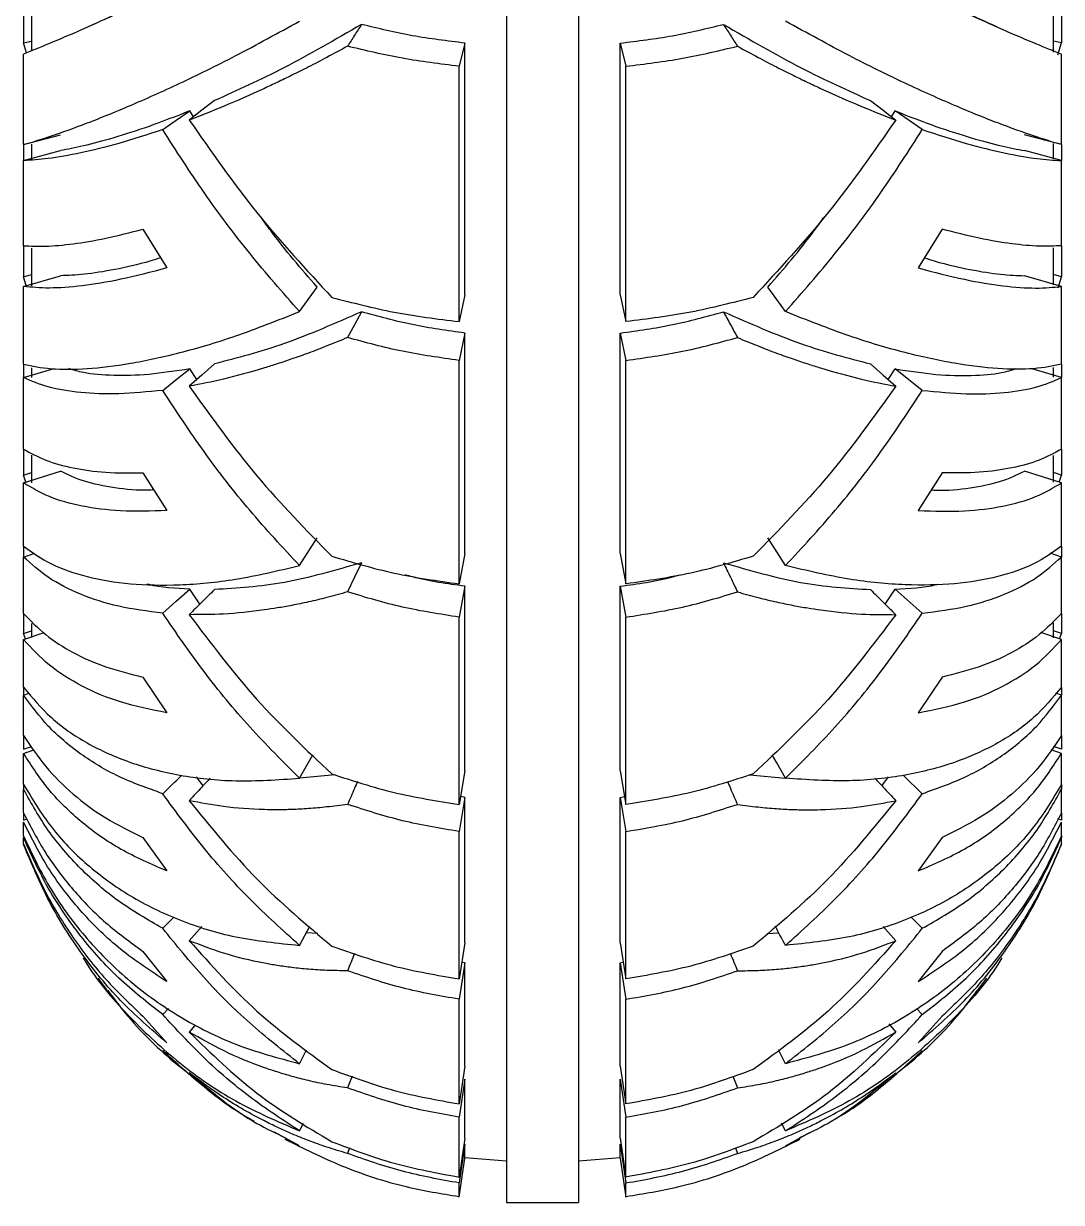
# Model space of a CAD drawing. Header units: millimetres. Extents: x 0 to 597, y 0 to 420.
# Drawn here: x 212.94 to 217.38, y 239.92 to 244.97 of the extents above; entities that cross this region are included whole.
import ezdxf

# ---------------------------------------------------------------- set-up
doc = ezdxf.new("R2010")
doc.units = ezdxf.units.MM

msp = doc.modelspace()

# ---------------------------------------------------------------- linework, layer by layer
at = {"color": 7, "linetype": 'Continuous', "lineweight": 25}
for p, q in [((215.003, 263.5879), (215.003, 239.9212)), ((215.312, 263.5879), (215.312, 239.9212)), ((212.9353, 245.0393), (212.9353, 244.8854)), ((212.9691, 245.0421), (212.9691, 244.8497)), ((217.3459, 244.8455), (217.3459, 245.046)), ((217.3797, 245.0393), (217.3797, 244.8854)), ((212.9353, 244.8854), (212.9691, 244.8939)), ((212.9478, 244.8433), (212.9353, 244.8854)), ((214.8253, 244.8848), (214.8002, 244.786)), ((214.8253, 243.8067), (214.8253, 244.8848)), ((215.4897, 243.8067), (215.4897, 244.8848)), ((215.4897, 244.8848), (215.5148, 244.786)), ((217.3797, 244.8854), (217.3459, 244.8939)), ((217.3646, 244.8348), (217.3797, 244.8854)), ((212.9353, 244.4502), (212.9353, 244.8382)), ((217.3797, 244.4502), (217.3797, 244.8382)), ((214.8002, 243.6924), (214.8002, 244.786)), ((215.5148, 243.6924), (215.5148, 244.786)), ((213.6629, 244.5695), (213.6472, 244.5944)), ((216.6521, 244.5695), (216.6678, 244.5944)), ((216.784, 244.5146), (216.6678, 244.5944)), ((212.9353, 244.4502), (213.0937, 244.4927)), ((217.3797, 244.4502), (217.2213, 244.4927)), ((212.9353, 244.4502), (212.9353, 244.382)), ((212.9691, 244.4518), (212.9691, 244.3856)), ((217.3287, 244.4656), (217.3055, 244.4733)), ((217.3459, 244.3901), (217.3459, 244.4551)), ((217.3797, 244.4502), (217.3797, 244.382)), ((212.9353, 244.382), (213.0937, 244.4249)), ((217.3797, 244.382), (217.2213, 244.4249)), ((212.9353, 244.0175), (212.9353, 244.382)), ((217.3797, 244.0175), (217.3797, 244.382)), ((213.4466, 244.0879), (213.549, 243.9224)), ((216.8684, 244.0879), (216.766, 243.9224)), ((212.9353, 244.0151), (212.9353, 243.8839)), ((212.9691, 244.0074), (212.9691, 243.8457)), ((217.3459, 243.85), (217.3459, 244.008)), ((217.3797, 244.0175), (217.3797, 243.8839)), ((212.9353, 243.8839), (212.9691, 243.8936)), ((212.9353, 243.8431), (213.0937, 243.8891)), ((217.3797, 243.8431), (217.2213, 243.8891)), ((217.3797, 243.8839), (217.3459, 243.8936)), ((212.9466, 243.8464), (212.9353, 243.8839)), ((212.9353, 243.5104), (212.9353, 243.8431)), ((214.117, 243.7353), (214.1921, 243.8403)), ((217.3655, 243.8368), (217.3797, 243.8839)), ((217.3797, 243.5104), (217.3797, 243.8431)), ((214.8253, 243.8067), (214.8002, 243.6924)), ((215.4897, 243.8067), (215.5148, 243.6924)), ((214.8253, 243.6432), (214.8002, 243.5266)), ((214.8253, 242.6998), (214.8253, 243.6432)), ((215.4897, 242.6998), (215.4897, 243.6432)), ((215.4897, 243.6432), (215.5148, 243.5266)), ((212.9353, 243.5104), (212.9353, 243.4525)), ((212.9353, 243.4525), (213.0568, 243.4895)), ((212.9691, 243.4949), (212.9691, 243.4527)), ((213.677, 243.4442), (213.6472, 243.49)), ((214.8002, 242.5695), (214.8002, 243.5266)), ((215.5148, 242.5695), (215.5148, 243.5266)), ((216.6379, 243.4442), (216.6678, 243.49)), ((216.784, 243.398), (216.6678, 243.49)), ((217.3797, 243.4525), (217.2582, 243.4895)), ((217.3459, 243.4544), (217.3459, 243.4954)), ((217.3797, 243.5104), (217.3797, 243.4525)), ((212.9353, 243.1463), (212.9353, 243.4525)), ((217.3797, 243.1463), (217.3797, 243.4525)), ((212.9353, 243.1463), (212.9353, 243.0356)), ((217.3797, 243.1463), (217.3797, 243.0356)), ((212.9691, 243.1212), (212.9691, 243.0024)), ((217.3459, 243.0048), (217.3459, 243.1193)), ((212.9353, 243.0019), (213.0937, 243.0528)), ((212.9353, 243.0356), (212.9691, 243.0464)), ((212.9448, 243.005), (212.9353, 243.0356)), ((213.4466, 243.0445), (213.549, 242.8835)), ((216.8684, 243.0445), (216.766, 242.8835)), ((217.3797, 243.0019), (217.2213, 243.0528)), ((217.3797, 243.0356), (217.3459, 243.0464)), ((217.3702, 243.005), (217.3797, 243.0356)), ((212.9353, 242.731), (212.9353, 243.0019)), ((217.3797, 242.731), (217.3797, 243.0019)), ((212.9353, 242.731), (212.9353, 242.6846)), ((214.117, 242.6476), (214.1921, 242.7668)), ((217.3797, 242.731), (217.3797, 242.6846)), ((212.9353, 242.6846), (212.9833, 242.7006)), ((212.9353, 242.4427), (212.9353, 242.6846)), ((214.8253, 242.6998), (214.8002, 242.5695)), ((215.4897, 242.6998), (215.5148, 242.5695)), ((217.3797, 242.6846), (217.3317, 242.7006)), ((217.3797, 242.4427), (217.3797, 242.6846)), ((213.6906, 242.4833), (213.6472, 242.5466)), ((214.8253, 242.5595), (214.8002, 242.4273)), ((214.8253, 241.769), (214.8253, 242.5595)), ((215.4897, 241.769), (215.4897, 242.5595)), ((215.4897, 242.5595), (215.5148, 242.4273)), ((216.6243, 242.4833), (216.6678, 242.5466)), ((216.784, 242.444), (216.6678, 242.5466)), ((212.9353, 242.4427), (212.9353, 242.357)), ((214.8002, 241.6254), (214.8002, 242.4273)), ((215.5148, 241.6254), (215.5148, 242.4273)), ((217.3797, 242.4427), (217.3797, 242.357)), ((212.9691, 242.3998), (212.9691, 242.3401)), ((217.3459, 242.338), (217.3459, 242.4027)), ((212.9353, 242.357), (212.9691, 242.3686)), ((212.9353, 242.3312), (213.024, 242.3618)), ((212.9429, 242.3338), (212.9353, 242.357)), ((212.9353, 242.1273), (212.9353, 242.3312)), ((217.3797, 242.3312), (217.291, 242.3618)), ((217.3797, 242.357), (217.3459, 242.3686)), ((217.3721, 242.3338), (217.3797, 242.357)), ((217.3797, 242.1273), (217.3797, 242.3312)), ((213.4466, 242.1707), (213.549, 242.0173)), ((216.8684, 242.1707), (216.766, 242.0173)), ((212.9353, 242.1243), (212.9353, 242.0932)), ((217.3797, 242.1243), (217.3797, 242.0932)), ((212.9353, 242.0932), (212.9589, 242.1016)), ((212.9353, 241.9203), (212.9353, 242.0932)), ((217.3797, 242.0932), (217.3561, 242.1016)), ((217.3797, 241.9203), (217.3797, 242.0932)), ((217.3797, 241.9203), (217.3797, 241.8613)), ((212.9353, 241.9172), (212.9353, 241.8613)), ((212.9353, 241.8613), (212.9689, 241.8735)), ((217.3797, 241.8613), (217.3461, 241.8735)), ((212.9353, 241.8438), (212.9788, 241.8596)), ((212.9353, 241.711), (212.9353, 241.8438)), ((214.117, 241.7372), (214.1742, 241.837)), ((217.3797, 241.8438), (217.3362, 241.8596)), ((217.3797, 241.711), (217.3797, 241.8438)), ((214.8253, 241.769), (214.8002, 241.6254)), ((215.4897, 241.769), (215.5148, 241.6254)), ((213.7042, 241.7054), (213.6758, 241.7437)), ((214.2691, 241.752), (214.1173, 241.7377)), ((216.0459, 241.752), (216.1977, 241.7377)), ((216.6108, 241.7054), (216.6392, 241.7437)), ((216.784, 241.6713), (216.7017, 241.75)), ((212.9353, 241.711), (212.9353, 241.6899)), ((212.9353, 241.5893), (212.9353, 241.6899)), ((217.3797, 241.711), (217.3797, 241.6899)), ((217.3797, 241.5893), (217.3797, 241.6899)), ((214.8253, 241.6548), (214.8002, 241.5095)), ((214.8253, 241.6548), (214.806, 241.6585)), ((214.8253, 241.0327), (214.8253, 241.6548)), ((215.4897, 241.6548), (215.509, 241.6585)), ((215.4897, 241.0327), (215.4897, 241.6548)), ((215.4897, 241.6548), (215.5148, 241.5095)), ((212.9353, 241.5893), (212.9353, 241.5582)), ((217.3797, 241.5893), (217.3797, 241.5582)), ((212.9353, 241.5582), (212.9506, 241.5639)), ((212.9353, 241.4902), (212.9353, 241.5493)), ((217.3797, 241.5582), (217.3644, 241.5639)), ((217.3797, 241.4902), (217.3797, 241.5493)), ((212.9353, 241.4902), (212.9353, 241.4824)), ((212.9353, 241.4562), (212.9353, 241.4824)), ((213.4466, 241.4834), (213.549, 241.3405)), ((214.8002, 240.8785), (214.8002, 241.5095)), ((215.5148, 240.8785), (215.5148, 241.5095)), ((216.8684, 241.4834), (216.766, 241.3405)), ((217.3797, 241.4902), (217.3797, 241.4824)), ((217.3797, 241.4562), (217.3797, 241.4824)), ((213.531, 241.0948), (213.5788, 241.1432)), ((216.784, 241.0948), (216.7361, 241.1432)), ((213.698, 241.1025), (213.6447, 241.0417)), ((214.117, 241.0217), (214.1608, 241.1036)), ((214.1954, 241.0727), (214.146, 241.076)), ((216.1196, 241.0727), (216.169, 241.076)), ((216.617, 241.1025), (216.6702, 241.0417)), ((214.8253, 241.0327), (214.8002, 240.8785)), ((215.4897, 241.0327), (215.5148, 240.8785)), ((213.4466, 240.996), (213.549, 240.8665)), ((216.8684, 240.996), (216.766, 240.8665)), ((214.8253, 240.9466), (214.8002, 240.7912)), ((214.8253, 240.9466), (214.8117, 240.9494)), ((214.8253, 240.505), (214.8253, 240.9466)), ((215.4897, 240.9466), (215.5033, 240.9494)), ((215.4897, 240.505), (215.4897, 240.9466)), ((215.4897, 240.9466), (215.5148, 240.7912)), ((213.2953, 240.8287), (213.2554, 240.8819)), ((217.0197, 240.8287), (217.0596, 240.8819)), ((214.8002, 240.3432), (214.8002, 240.7912)), ((215.5148, 240.3432), (215.5148, 240.7912)), ((213.4466, 240.718), (213.549, 240.6044)), ((213.531, 240.7258), (213.5558, 240.7517)), ((216.784, 240.7258), (216.7592, 240.7517)), ((216.8684, 240.718), (216.766, 240.6044)), ((213.6671, 240.677), (213.6447, 240.6506)), ((216.6406, 240.6857), (216.6702, 240.6506)), ((214.117, 240.5152), (214.1474, 240.5747)), ((216.198, 240.5152), (216.1676, 240.5747)), ((214.8253, 240.505), (214.8002, 240.3432)), ((215.4897, 240.505), (215.5148, 240.3432)), ((214.342, 240.4613), (214.3225, 240.4116)), ((215.973, 240.4613), (215.9925, 240.4116)), ((214.8253, 240.4489), (214.8002, 240.2863)), ((214.8253, 240.1963), (214.8253, 240.4489)), ((215.4897, 240.1963), (215.4897, 240.4489)), ((215.4897, 240.4489), (215.5148, 240.2863)), ((214.117, 240.2274), (214.1335, 240.2605)), ((214.8002, 240.03), (214.8002, 240.2863)), ((215.5148, 240.03), (215.5148, 240.2863)), ((216.198, 240.2274), (216.1815, 240.2605)), ((214.117, 240.1639), (214.0097, 240.2216)), ((216.198, 240.1639), (216.3053, 240.2216)), ((214.3317, 240.155), (214.3225, 240.1309)), ((214.8253, 240.1963), (214.8002, 240.03)), ((214.8253, 240.1711), (214.8002, 240.0045)), ((214.8253, 240.1106), (214.8253, 240.1711)), ((215.4897, 240.1963), (215.5148, 240.03)), ((215.4897, 240.1106), (215.4897, 240.1711)), ((215.4897, 240.1711), (215.5148, 240.0045)), ((215.9833, 240.155), (215.9925, 240.1309)), ((214.8002, 239.9431), (214.8253, 240.1106)), ((214.8249, 240.1132), (215.0035, 240.0996)), ((215.3115, 240.0996), (215.4901, 240.1132)), ((215.4897, 240.1106), (215.5148, 239.9431)), ((214.8002, 239.9431), (214.8002, 240.0045)), ((215.5148, 239.9431), (215.5148, 240.0045)), ((215.003, 239.9212), (215.312, 239.9212))]:
    msp.add_line(p, q, dxfattribs=at)
at = {"color": 7, "linetype": 'Continuous', "lineweight": 25, "flags": 128}
for points in [[(213.531, 244.5146), (213.5891, 244.5545), (213.6472, 244.5944)], [(213.753, 244.6387), (213.6989, 244.5971), (213.6447, 244.5556)], [(216.562, 244.6387), (216.6161, 244.5971), (216.6702, 244.5556)], [(216.198, 243.7353), (216.1604, 243.7878), (216.1229, 243.8403)], [(214.3828, 243.7344), (214.3526, 243.6793), (214.3225, 243.6243)], [(213.531, 243.398), (213.5891, 243.444), (213.6472, 243.49)], [(213.753, 243.5117), (213.6989, 243.4636), (213.6447, 243.4155)], [(216.562, 243.5117), (216.6161, 243.4636), (216.6702, 243.4155)], [(216.198, 242.6476), (216.1604, 242.7072), (216.1229, 242.7668)], [(214.3828, 242.66), (214.3526, 242.5976), (214.3225, 242.5352)], [(213.531, 242.444), (213.5891, 242.4953), (213.6472, 242.5466)], [(216.198, 241.7372), (216.1604, 241.8028), (216.1408, 241.837)]]:
    msp.add_lwpolyline(points, dxfattribs=at)
at = {"color": 7, "linetype": 'Continuous', "lineweight": 25}
for points, knots in [([(213.549, 245.1138), (213.4811, 245.0805), (213.348, 245.0154), (213.1816, 244.9405), (213.0397, 244.8799), (212.9701, 244.8521), (212.9353, 244.8382)], [0, 0, 0, 0, 0.255319, 0.500301, 0.750158, 1, 1, 1, 1]), ([(213.5021, 245.0977), (213.4519, 245.0711), (213.3456, 245.0151), (213.2585, 244.9756), (213.2126, 244.9548)], [0, 0, 0, 0, 0.473324, 1, 1, 1, 1]), ([(216.766, 245.1138), (216.8339, 245.0805), (216.967, 245.0154), (217.1334, 244.9405), (217.2753, 244.8799), (217.3449, 244.8521), (217.3797, 244.8382)], [0, 0, 0, 0, 0.255319, 0.500301, 0.750158, 1, 1, 1, 1]), ([(217.1024, 244.9548), (217.0565, 244.9756), (216.9694, 245.0151), (216.8631, 245.0711), (216.8129, 245.0977)], [0, 0, 0, 0, 0.526676, 1, 1, 1, 1]), ([(212.9353, 244.4502), (212.9726, 244.4613), (213.0474, 244.4836), (213.203, 244.5398), (213.3871, 244.6141), (213.6011, 244.71), (213.8424, 244.8276), (214.0245, 244.9281), (214.117, 244.9791)], [0, 0, 0, 0, 0.166042, 0.333056, 0.499184, 0.663302, 0.828992, 1, 1, 1, 1]), ([(214.3828, 244.9648), (214.2701, 244.8999), (214.0447, 244.77), (213.8502, 244.6824), (213.753, 244.6387)], [0, 0, 0, 0, 0.499983, 1, 1, 1, 1]), ([(214.3828, 244.9648), (214.3727, 244.9493), (214.3526, 244.9182), (214.3325, 244.8871), (214.3225, 244.8716)], [0, 0, 0, 0, 0.500034, 1, 1, 1, 1]), ([(214.8253, 244.8848), (214.7499, 244.8941), (214.5993, 244.9125), (214.4549, 244.9474), (214.3828, 244.9648)], [0, 0, 0, 0, 0.499993, 1, 1, 1, 1]), ([(215.4897, 244.8848), (215.565, 244.8941), (215.7157, 244.9125), (215.8601, 244.9474), (215.9322, 244.9648)], [0, 0, 0, 0, 0.499993, 1, 1, 1, 1]), ([(215.9322, 244.9648), (216.0449, 244.8999), (216.2703, 244.77), (216.4648, 244.6824), (216.562, 244.6387)], [0, 0, 0, 0, 0.499983, 1, 1, 1, 1]), ([(215.9322, 244.9648), (215.9423, 244.9493), (215.9624, 244.9182), (215.9825, 244.8871), (215.9925, 244.8716)], [0, 0, 0, 0, 0.5, 1, 1, 1, 1]), ([(217.3797, 244.4502), (217.3424, 244.4613), (217.2676, 244.4836), (217.1119, 244.5398), (216.9279, 244.6141), (216.7139, 244.71), (216.4726, 244.8276), (216.2905, 244.9281), (216.198, 244.9791)], [0, 0, 0, 0, 0.166042, 0.333056, 0.499184, 0.663302, 0.828992, 1, 1, 1, 1]), ([(214.3225, 244.8716), (214.2931, 244.8555), (214.2367, 244.8247), (214.1575, 244.7837), (214.0866, 244.7481), (214.0238, 244.7177), (213.9245, 244.6711), (213.7957, 244.6142), (213.6931, 244.5744), (213.6447, 244.5556)], [0, 0, 0, 0, 0.120107, 0.230136, 0.330174, 0.420248, 0.500401, 0.764729, 1, 1, 1, 1]), ([(214.8002, 244.786), (214.7188, 244.7959), (214.5561, 244.8157), (214.4003, 244.853), (214.3225, 244.8716)], [0, 0, 0, 0, 0.500389, 1, 1, 1, 1]), ([(215.5148, 244.786), (215.5962, 244.7959), (215.7589, 244.8157), (215.9147, 244.853), (215.9925, 244.8716)], [0, 0, 0, 0, 0.500358, 1, 1, 1, 1]), ([(215.9925, 244.8716), (216.0219, 244.8555), (216.0783, 244.8247), (216.1575, 244.7837), (216.2284, 244.7481), (216.2912, 244.7177), (216.3905, 244.6711), (216.5193, 244.6142), (216.6219, 244.5744), (216.6702, 244.5556)], [0, 0, 0, 0, 0.120107, 0.230136, 0.330175, 0.420249, 0.500401, 0.76472, 1, 1, 1, 1]), ([(213.6472, 244.5944), (213.5873, 244.5712), (213.4679, 244.5249), (213.3166, 244.4769), (213.1877, 244.4424), (213.1246, 244.4306), (213.0937, 244.4249)], [0, 0, 0, 0, 0.2504514, 0.4999997, 0.755254, 1, 1, 1, 1]), ([(216.6678, 244.5944), (216.7276, 244.5712), (216.8471, 244.5249), (216.9984, 244.4769), (217.1273, 244.4424), (217.1904, 244.4306), (217.2213, 244.4249)], [0, 0, 0, 0, 0.250452, 0.5, 0.755251, 1, 1, 1, 1]), ([(213.6447, 244.5556), (213.7388, 244.4206), (213.9272, 244.1504), (214.1461, 243.9144), (214.2557, 243.7963)], [0, 0, 0, 0, 0.499567, 1, 1, 1, 1]), ([(216.6702, 244.5556), (216.5762, 244.4206), (216.3878, 244.1504), (216.1689, 243.9144), (216.0593, 243.7963)], [0, 0, 0, 0, 0.499567, 1, 1, 1, 1]), ([(213.531, 244.5146), (213.4667, 244.4937), (213.3384, 244.4519), (213.1757, 244.4124), (213.0369, 244.3877), (212.9687, 244.3839), (212.9353, 244.382)], [0, 0, 0, 0, 0.250638, 0.500171, 0.755311, 1, 1, 1, 1]), ([(214.117, 243.7353), (214.045, 243.8174), (213.9023, 243.98), (213.706, 244.2412), (213.589, 244.424), (213.531, 244.5146)], [0, 0, 0, 0, 0.339375, 0.672321, 1, 1, 1, 1]), ([(216.198, 243.7353), (216.27, 243.8174), (216.4127, 243.98), (216.609, 244.2412), (216.726, 244.424), (216.784, 244.5146)], [0, 0, 0, 0, 0.339375, 0.672321, 1, 1, 1, 1]), ([(216.784, 244.5146), (216.8483, 244.4937), (216.9766, 244.4519), (217.1393, 244.4124), (217.2781, 244.3877), (217.3463, 244.3839), (217.3797, 244.382)], [0, 0, 0, 0, 0.250638, 0.500171, 0.755311, 1, 1, 1, 1]), ([(214.1921, 243.8403), (214.1242, 243.9188), (214.0414, 244.0146), (213.9666, 244.1195), (213.9531, 244.1384)], [0, 0, 0, 0, 0.819432, 1, 1, 1, 1]), ([(216.1229, 243.8403), (216.1908, 243.9188), (216.2736, 244.0146), (216.3484, 244.1195), (216.3619, 244.1384)], [0, 0, 0, 0, 0.819432, 1, 1, 1, 1]), ([(212.9353, 244.0175), (212.9654, 244.016), (213.0255, 244.0129), (213.1452, 244.0239), (213.2831, 244.0466), (213.3921, 244.0741), (213.4466, 244.0879)], [0, 0, 0, 0, 0.249918, 0.499816, 0.749988, 1, 1, 1, 1]), ([(217.3797, 244.0175), (217.3496, 244.016), (217.2895, 244.0129), (217.1698, 244.0239), (217.0319, 244.0466), (216.9229, 244.0741), (216.8684, 244.0879)], [0, 0, 0, 0, 0.249918, 0.499821, 0.749987, 1, 1, 1, 1]), ([(213.5223, 243.9655), (213.5079, 243.961), (213.4339, 243.9377), (213.3231, 243.9139), (213.19, 243.8916), (213.1258, 243.8899), (213.0937, 243.8891)], [0, 0, 0, 0, 0.073358, 0.378056, 0.689029, 1, 1, 1, 1]), ([(216.7927, 243.9655), (216.8071, 243.961), (216.8811, 243.9377), (216.9919, 243.9139), (217.125, 243.8916), (217.1892, 243.8899), (217.2213, 243.8891)], [0, 0, 0, 0, 0.073358, 0.378056, 0.689029, 1, 1, 1, 1]), ([(213.549, 243.9224), (213.4811, 243.9046), (213.348, 243.8697), (213.1816, 243.8434), (213.0397, 243.8327), (212.9701, 243.8396), (212.9353, 243.8431)], [0, 0, 0, 0, 0.255319, 0.5003, 0.750158, 1, 1, 1, 1]), ([(216.766, 243.9224), (216.8339, 243.9046), (216.967, 243.8697), (217.1334, 243.8434), (217.2753, 243.8327), (217.3449, 243.8396), (217.3797, 243.8431)], [0, 0, 0, 0, 0.255319, 0.5003, 0.750158, 1, 1, 1, 1]), ([(214.2557, 243.7963), (214.3438, 243.7734), (214.5206, 243.7273), (214.7068, 243.7041), (214.8002, 243.6924)], [0, 0, 0, 0, 0.498247, 1, 1, 1, 1]), ([(216.0593, 243.7963), (215.9712, 243.7734), (215.7944, 243.7273), (215.6082, 243.7041), (215.5148, 243.6924)], [0, 0, 0, 0, 0.498247, 1, 1, 1, 1]), ([(212.9353, 243.5104), (212.9726, 243.5025), (213.0474, 243.4868), (213.203, 243.4881), (213.3871, 243.5098), (213.6011, 243.556), (213.8424, 243.6264), (214.0245, 243.6986), (214.117, 243.7353)], [0, 0, 0, 0, 0.166041, 0.333057, 0.499183, 0.663303, 0.828993, 1, 1, 1, 1]), ([(217.3797, 243.5104), (217.3424, 243.5025), (217.2676, 243.4868), (217.112, 243.4881), (216.9279, 243.5098), (216.7139, 243.556), (216.4726, 243.6264), (216.2905, 243.6986), (216.198, 243.7353)], [0, 0, 0, 0, 0.166041, 0.333057, 0.499183, 0.663303, 0.828993, 1, 1, 1, 1]), ([(214.3828, 243.7344), (214.2701, 243.6852), (214.0447, 243.5868), (213.8502, 243.5367), (213.753, 243.5117)], [0, 0, 0, 0, 0.499989, 1, 1, 1, 1]), ([(214.8253, 243.6432), (214.7499, 243.6538), (214.5993, 243.6748), (214.4549, 243.7145), (214.3828, 243.7344)], [0, 0, 0, 0, 0.4999914, 1, 1, 1, 1]), ([(215.4897, 243.6432), (215.565, 243.6538), (215.7157, 243.6748), (215.8601, 243.7145), (215.9322, 243.7344)], [0, 0, 0, 0, 0.4999914, 1, 1, 1, 1]), ([(215.9322, 243.7344), (216.0449, 243.6852), (216.2703, 243.5868), (216.4648, 243.5367), (216.562, 243.5117)], [0, 0, 0, 0, 0.499989, 1, 1, 1, 1]), ([(215.9322, 243.7344), (215.9423, 243.716), (215.9624, 243.6793), (215.9825, 243.6426), (215.9925, 243.6243)], [0, 0, 0, 0, 0.499991, 1, 1, 1, 1]), ([(214.3225, 243.6243), (214.2931, 243.612), (214.2367, 243.5885), (214.1575, 243.5583), (214.0866, 243.5329), (214.0238, 243.5119), (213.9245, 243.4807), (213.7957, 243.4452), (213.6931, 243.425), (213.6447, 243.4155)], [0, 0, 0, 0, 0.120103, 0.230135, 0.330172, 0.420243, 0.500399, 0.76473, 1, 1, 1, 1]), ([(214.8002, 243.5266), (214.7188, 243.5379), (214.5561, 243.5604), (214.4003, 243.603), (214.3225, 243.6243)], [0, 0, 0, 0, 0.500389, 1, 1, 1, 1]), ([(215.5148, 243.5266), (215.5962, 243.5379), (215.7589, 243.5604), (215.9147, 243.603), (215.9925, 243.6243)], [0, 0, 0, 0, 0.500358, 1, 1, 1, 1]), ([(215.9925, 243.6243), (216.0219, 243.612), (216.0783, 243.5885), (216.1575, 243.5583), (216.2284, 243.5329), (216.2912, 243.5119), (216.3905, 243.4807), (216.5193, 243.4452), (216.6219, 243.425), (216.6702, 243.4155)], [0, 0, 0, 0, 0.120103, 0.230135, 0.330172, 0.420243, 0.500399, 0.764721, 1, 1, 1, 1]), ([(213.6472, 243.49), (213.5873, 243.4809), (213.4678, 243.4626), (213.3169, 243.4598), (213.2017, 243.469), (213.1491, 243.4851), (213.1291, 243.4913)], [0, 0, 0, 0, 0.274711, 0.548431, 0.828409, 1, 1, 1, 1]), ([(216.6678, 243.49), (216.7277, 243.4809), (216.8472, 243.4626), (216.9981, 243.4598), (217.1133, 243.469), (217.1659, 243.4851), (217.1859, 243.4913)], [0, 0, 0, 0, 0.274711, 0.548432, 0.828405, 1, 1, 1, 1]), ([(213.531, 243.398), (213.4667, 243.3917), (213.3384, 243.379), (213.1757, 243.3861), (213.0369, 243.4091), (212.9687, 243.4382), (212.9353, 243.4525)], [0, 0, 0, 0, 0.250639, 0.50017, 0.755312, 1, 1, 1, 1]), ([(216.784, 243.398), (216.8483, 243.3917), (216.9766, 243.379), (217.1393, 243.3861), (217.2781, 243.4091), (217.3463, 243.4382), (217.3797, 243.4525)], [0, 0, 0, 0, 0.250639, 0.50017, 0.755312, 1, 1, 1, 1]), ([(214.117, 242.6476), (214.045, 242.7255), (213.9023, 242.8796), (213.7061, 243.1313), (213.589, 243.3096), (213.531, 243.398)], [0, 0, 0, 0, 0.339377, 0.672335, 1, 1, 1, 1]), ([(213.6447, 243.4155), (213.7388, 243.2844), (213.9272, 243.022), (214.1461, 242.7994), (214.2557, 242.6879)], [0, 0, 0, 0, 0.499566, 1, 1, 1, 1]), ([(216.6702, 243.4155), (216.5762, 243.2844), (216.3878, 243.022), (216.1689, 242.7994), (216.0593, 242.6879)], [0, 0, 0, 0, 0.499566, 1, 1, 1, 1]), ([(216.198, 242.6476), (216.27, 242.7255), (216.4127, 242.8796), (216.6089, 243.1313), (216.726, 243.3096), (216.784, 243.398)], [0, 0, 0, 0, 0.339377, 0.672335, 1, 1, 1, 1]), ([(212.9353, 243.1463), (212.9654, 243.1298), (213.0255, 243.0968), (213.1452, 243.0641), (213.2831, 243.044), (213.3921, 243.0444), (213.4466, 243.0445)], [0, 0, 0, 0, 0.249917, 0.499816, 0.749987, 1, 1, 1, 1]), ([(217.3797, 243.1463), (217.3496, 243.1298), (217.2895, 243.0968), (217.1698, 243.0641), (217.0319, 243.044), (216.9229, 243.0444), (216.8684, 243.0445)], [0, 0, 0, 0, 0.249917, 0.499821, 0.749987, 1, 1, 1, 1]), ([(213.4928, 242.9719), (213.4884, 242.9717), (213.4248, 242.9677), (213.3235, 242.9796), (213.1899, 243.0051), (213.1258, 243.0369), (213.0937, 243.0528)], [0, 0, 0, 0, 0.023696, 0.344722, 0.67236, 1, 1, 1, 1]), ([(216.8222, 242.9719), (216.8266, 242.9717), (216.8901, 242.9677), (216.9915, 242.9796), (217.1251, 243.0051), (217.1892, 243.0369), (217.2213, 243.0528)], [0, 0, 0, 0, 0.023696, 0.344722, 0.67236, 1, 1, 1, 1]), ([(213.549, 242.8835), (213.4811, 242.8815), (213.348, 242.8775), (213.1816, 242.9002), (213.0397, 242.9396), (212.9701, 242.9812), (212.9353, 243.0019)], [0, 0, 0, 0, 0.25532, 0.500299, 0.750158, 1, 1, 1, 1]), ([(216.766, 242.8835), (216.8339, 242.8815), (216.967, 242.8775), (217.1334, 242.9002), (217.2753, 242.9396), (217.3449, 242.9812), (217.3797, 243.0019)], [0, 0, 0, 0, 0.25532, 0.500299, 0.750158, 1, 1, 1, 1]), ([(212.9353, 242.731), (212.9726, 242.7044), (213.0474, 242.6509), (213.203, 242.5973), (213.3871, 242.5659), (213.6011, 242.5616), (213.8424, 242.5835), (214.0245, 242.626), (214.117, 242.6476)], [0, 0, 0, 0, 0.166043, 0.333058, 0.499184, 0.663302, 0.828993, 1, 1, 1, 1]), ([(217.3797, 242.731), (217.3424, 242.7044), (217.2676, 242.6509), (217.1119, 242.5973), (216.9279, 242.5659), (216.7139, 242.5616), (216.4726, 242.5835), (216.2905, 242.626), (216.198, 242.6476)], [0, 0, 0, 0, 0.166043, 0.333058, 0.499184, 0.663302, 0.828993, 1, 1, 1, 1]), ([(213.531, 242.444), (213.4667, 242.4524), (213.3384, 242.469), (213.1757, 242.5227), (213.0369, 242.5929), (212.9687, 242.6545), (212.9353, 242.6846)], [0, 0, 0, 0, 0.250637, 0.500169, 0.75531, 1, 1, 1, 1]), ([(214.2557, 242.6879), (214.3438, 242.6618), (214.5206, 242.6092), (214.7068, 242.5828), (214.8002, 242.5695)], [0, 0, 0, 0, 0.498245, 1, 1, 1, 1]), ([(216.0593, 242.6879), (215.9712, 242.6618), (215.7944, 242.6092), (215.6082, 242.5828), (215.5148, 242.5695)], [0, 0, 0, 0, 0.498245, 1, 1, 1, 1]), ([(216.784, 242.444), (216.8483, 242.4524), (216.9766, 242.469), (217.1393, 242.5227), (217.2781, 242.5929), (217.3463, 242.6545), (217.3797, 242.6846)], [0, 0, 0, 0, 0.250637, 0.500169, 0.75531, 1, 1, 1, 1]), ([(214.3828, 242.66), (214.2701, 242.6275), (214.0447, 242.5626), (213.8502, 242.551), (213.753, 242.5452)], [0, 0, 0, 0, 0.499986, 1, 1, 1, 1]), ([(215.9322, 242.66), (216.0449, 242.6275), (216.2703, 242.5626), (216.4648, 242.551), (216.562, 242.5452)], [0, 0, 0, 0, 0.499986, 1, 1, 1, 1]), ([(215.9322, 242.66), (215.9423, 242.6392), (215.9624, 242.5976), (215.9825, 242.556), (215.9925, 242.5352)], [0, 0, 0, 0, 0.49999, 1, 1, 1, 1]), ([(214.8253, 242.5595), (214.7495, 242.5698), (214.6634, 242.5815), (214.581, 242.6049), (214.571, 242.6078)], [0, 0, 0, 0, 0.879705, 1, 1, 1, 1]), ([(215.4897, 242.5595), (215.5655, 242.5698), (215.6516, 242.5815), (215.734, 242.6049), (215.744, 242.6078)], [0, 0, 0, 0, 0.879705, 1, 1, 1, 1]), ([(213.6472, 242.5466), (213.5854, 242.55), (213.5196, 242.5536), (213.4658, 242.568), (213.4625, 242.5689)], [0, 0, 0, 0, 0.937897, 1, 1, 1, 1]), ([(213.753, 242.5452), (213.735, 242.5273), (213.6989, 242.4915), (213.6628, 242.4557), (213.6447, 242.4377)], [0, 0, 0, 0, 0.5000002, 1, 1, 1, 1]), ([(214.3225, 242.5352), (214.2931, 242.527), (214.2367, 242.5112), (214.1575, 242.4924), (214.0866, 242.4777), (214.0238, 242.4665), (213.9245, 242.4514), (213.7957, 242.438), (213.6931, 242.4378), (213.6447, 242.4377)], [0, 0, 0, 0, 0.1201, 0.230137, 0.330169, 0.420242, 0.500399, 0.764729, 1, 1, 1, 1]), ([(214.8002, 242.4273), (214.7188, 242.4398), (214.5561, 242.4647), (214.4003, 242.5117), (214.3225, 242.5352)], [0, 0, 0, 0, 0.500388, 1, 1, 1, 1]), ([(215.5148, 242.4273), (215.5962, 242.4398), (215.7589, 242.4647), (215.9147, 242.5117), (215.9925, 242.5352)], [0, 0, 0, 0, 0.5003568, 1, 1, 1, 1]), ([(215.9925, 242.5352), (216.0219, 242.527), (216.0783, 242.5112), (216.1575, 242.4924), (216.2284, 242.4777), (216.2912, 242.4665), (216.3905, 242.4514), (216.5193, 242.438), (216.6219, 242.4378), (216.6702, 242.4377)], [0, 0, 0, 0, 0.1201, 0.230137, 0.330169, 0.420243, 0.500399, 0.76472, 1, 1, 1, 1]), ([(216.562, 242.5452), (216.58, 242.5273), (216.6161, 242.4915), (216.6522, 242.4557), (216.6702, 242.4377)], [0, 0, 0, 0, 0.5000002, 1, 1, 1, 1]), ([(216.6678, 242.5466), (216.7296, 242.55), (216.7954, 242.5536), (216.8492, 242.568), (216.8525, 242.5689)], [0, 0, 0, 0, 0.937897, 1, 1, 1, 1]), ([(212.9353, 242.4427), (212.9654, 242.4115), (213.0255, 242.3492), (213.1452, 242.2734), (213.2831, 242.211), (213.3921, 242.1841), (213.4466, 242.1707)], [0, 0, 0, 0, 0.24992, 0.499816, 0.749987, 1, 1, 1, 1]), ([(214.117, 241.7372), (214.045, 241.8093), (213.9023, 241.9521), (213.706, 242.1893), (213.589, 242.3596), (213.531, 242.444)], [0, 0, 0, 0, 0.339386, 0.672333, 1, 1, 1, 1]), ([(213.6447, 242.4377), (213.7388, 242.3131), (213.9272, 242.0636), (214.1461, 241.8586), (214.2557, 241.756)], [0, 0, 0, 0, 0.4995665, 1, 1, 1, 1]), ([(216.6702, 242.4377), (216.5762, 242.3131), (216.3878, 242.0636), (216.1689, 241.8586), (216.0593, 241.756)], [0, 0, 0, 0, 0.4995665, 1, 1, 1, 1]), ([(216.198, 241.7372), (216.27, 241.8093), (216.4127, 241.9521), (216.6089, 242.1893), (216.726, 242.3596), (216.784, 242.444)], [0, 0, 0, 0, 0.339386, 0.672333, 1, 1, 1, 1]), ([(217.3797, 242.4427), (217.3496, 242.4115), (217.2895, 242.3492), (217.1698, 242.2734), (217.0319, 242.211), (216.9229, 242.1841), (216.8684, 242.1707)], [0, 0, 0, 0, 0.24992, 0.499821, 0.749987, 1, 1, 1, 1]), ([(213.549, 242.0173), (213.4811, 242.031), (213.348, 242.058), (213.1816, 242.1294), (213.0397, 242.2181), (212.9701, 242.2935), (212.9353, 242.3312)], [0, 0, 0, 0, 0.255319, 0.500299, 0.750158, 1, 1, 1, 1]), ([(216.766, 242.0173), (216.8339, 242.031), (216.967, 242.058), (217.1334, 242.1294), (217.2753, 242.2181), (217.3449, 242.2935), (217.3797, 242.3312)], [0, 0, 0, 0, 0.255319, 0.500299, 0.750158, 1, 1, 1, 1]), ([(212.9353, 242.1273), (212.9726, 242.0824), (213.0474, 241.9922), (213.203, 241.8847), (213.3871, 241.8009), (213.6011, 241.7461), (213.8424, 241.719), (214.0245, 241.7311), (214.117, 241.7372)], [0, 0, 0, 0, 0.166043, 0.333058, 0.499185, 0.663303, 0.828993, 1, 1, 1, 1]), ([(217.3797, 242.1273), (217.3424, 242.0824), (217.2676, 241.9922), (217.1119, 241.8847), (216.9279, 241.8009), (216.7139, 241.7461), (216.4726, 241.719), (216.2905, 241.7311), (216.198, 241.7372)], [0, 0, 0, 0, 0.166043, 0.333058, 0.499185, 0.663303, 0.828993, 1, 1, 1, 1]), ([(213.531, 241.6713), (213.4667, 241.6942), (213.3384, 241.7398), (213.1757, 241.8389), (213.0369, 241.9551), (212.9687, 242.0478), (212.9353, 242.0932)], [0, 0, 0, 0, 0.250638, 0.50017, 0.755312, 1, 1, 1, 1]), ([(216.784, 241.6713), (216.8483, 241.6942), (216.9766, 241.7398), (217.1393, 241.8389), (217.2781, 241.9551), (217.3463, 242.0478), (217.3797, 242.0932)], [0, 0, 0, 0, 0.250638, 0.50017, 0.755312, 1, 1, 1, 1]), ([(212.9353, 241.9203), (212.9654, 241.8751), (213.0255, 241.7847), (213.1452, 241.6672), (213.2831, 241.5637), (213.3921, 241.5102), (213.4466, 241.4834)], [0, 0, 0, 0, 0.24992, 0.499814, 0.749987, 1, 1, 1, 1]), ([(217.3797, 241.9203), (217.3496, 241.8751), (217.2895, 241.7847), (217.1698, 241.6672), (217.0319, 241.5637), (216.9229, 241.5102), (216.8684, 241.4834)], [0, 0, 0, 0, 0.24992, 0.499819, 0.749987, 1, 1, 1, 1]), ([(213.549, 241.3405), (213.4811, 241.3699), (213.348, 241.4273), (213.1816, 241.5459), (213.0397, 241.6822), (212.9701, 241.7899), (212.9353, 241.8438)], [0, 0, 0, 0, 0.255317, 0.500298, 0.75016, 1, 1, 1, 1]), ([(216.766, 241.3405), (216.8339, 241.3699), (216.967, 241.4273), (217.1334, 241.5459), (217.2753, 241.6822), (217.3449, 241.7899), (217.3797, 241.8438)], [0, 0, 0, 0, 0.255317, 0.500298, 0.75016, 1, 1, 1, 1]), ([(213.531, 241.6713), (213.5504, 241.6898), (213.5778, 241.716), (213.6052, 241.7423), (213.6133, 241.75)], [0, 0, 0, 0, 0.705483, 1, 1, 1, 1]), ([(213.7343, 241.7378), (213.7225, 241.7251), (213.6926, 241.6929), (213.6628, 241.6607), (213.6447, 241.6413)], [0, 0, 0, 0, 0.395546, 1, 1, 1, 1]), ([(214.2557, 241.756), (214.3438, 241.7271), (214.5206, 241.6692), (214.7068, 241.6401), (214.8002, 241.6254)], [0, 0, 0, 0, 0.498247, 1, 1, 1, 1]), ([(214.3654, 241.7233), (214.3612, 241.7136), (214.3468, 241.681), (214.3325, 241.6484), (214.3225, 241.6256)], [0, 0, 0, 0, 0.298325, 1, 1, 1, 1]), ([(216.0593, 241.756), (215.9712, 241.7271), (215.7944, 241.6692), (215.6082, 241.6401), (215.5148, 241.6254)], [0, 0, 0, 0, 0.498247, 1, 1, 1, 1]), ([(215.9496, 241.7233), (215.9538, 241.7136), (215.9681, 241.681), (215.9825, 241.6484), (215.9925, 241.6256)], [0, 0, 0, 0, 0.298278, 1, 1, 1, 1]), ([(216.5807, 241.7378), (216.5925, 241.7251), (216.6224, 241.6929), (216.6522, 241.6607), (216.6702, 241.6413)], [0, 0, 0, 0, 0.395546, 1, 1, 1, 1]), ([(212.9353, 241.711), (212.9726, 241.6487), (213.0474, 241.5236), (213.203, 241.3642), (213.3871, 241.2296), (213.6011, 241.1254), (213.8424, 241.0499), (214.0245, 241.0312), (214.117, 241.0217)], [0, 0, 0, 0, 0.166042, 0.333059, 0.499184, 0.663303, 0.828994, 1, 1, 1, 1]), ([(213.531, 241.0948), (213.4667, 241.1318), (213.3384, 241.2055), (213.1757, 241.3482), (213.0369, 241.508), (212.9687, 241.6301), (212.9353, 241.6899)], [0, 0, 0, 0, 0.250636, 0.500166, 0.75531, 1, 1, 1, 1]), ([(214.117, 241.0217), (214.045, 241.0866), (213.9023, 241.2153), (213.706, 241.4335), (213.589, 241.5924), (213.531, 241.6713)], [0, 0, 0, 0, 0.339382, 0.672331, 1, 1, 1, 1]), ([(217.3797, 241.711), (217.3424, 241.6487), (217.2676, 241.5236), (217.112, 241.3642), (216.9279, 241.2296), (216.7139, 241.1254), (216.4726, 241.0499), (216.2905, 241.0312), (216.198, 241.0217)], [0, 0, 0, 0, 0.166042, 0.333059, 0.499184, 0.663303, 0.828994, 1, 1, 1, 1]), ([(216.198, 241.0217), (216.27, 241.0866), (216.4127, 241.2153), (216.6089, 241.4335), (216.726, 241.5924), (216.784, 241.6713)], [0, 0, 0, 0, 0.339382, 0.672331, 1, 1, 1, 1]), ([(216.784, 241.0948), (216.8483, 241.1318), (216.9766, 241.2055), (217.1393, 241.3482), (217.2781, 241.508), (217.3463, 241.6301), (217.3797, 241.6899)], [0, 0, 0, 0, 0.250636, 0.500166, 0.75531, 1, 1, 1, 1]), ([(213.6447, 241.6413), (213.7388, 241.5255), (213.9272, 241.2938), (214.1461, 241.1104), (214.2557, 241.0187)], [0, 0, 0, 0, 0.499574, 1, 1, 1, 1]), ([(214.3225, 241.6256), (214.2931, 241.6215), (214.2367, 241.6138), (214.1575, 241.6069), (214.0866, 241.6031), (214.0238, 241.6019), (213.9245, 241.6032), (213.7957, 241.6121), (213.6931, 241.6319), (213.6447, 241.6413)], [0, 0, 0, 0, 0.120105, 0.230139, 0.330171, 0.420246, 0.5004, 0.764728, 1, 1, 1, 1]), ([(214.8002, 241.5095), (214.7188, 241.5229), (214.5561, 241.5497), (214.4003, 241.6003), (214.3225, 241.6256)], [0, 0, 0, 0, 0.500382, 1, 1, 1, 1]), ([(215.5148, 241.5095), (215.5962, 241.5229), (215.7589, 241.5497), (215.9147, 241.6003), (215.9925, 241.6256)], [0, 0, 0, 0, 0.5003507, 1, 1, 1, 1]), ([(215.9925, 241.6256), (216.0219, 241.6215), (216.0783, 241.6138), (216.1575, 241.6069), (216.2284, 241.6031), (216.2912, 241.6019), (216.3905, 241.6032), (216.5193, 241.6121), (216.6219, 241.6319), (216.6702, 241.6413)], [0, 0, 0, 0, 0.120105, 0.230139, 0.330171, 0.420247, 0.5004, 0.764719, 1, 1, 1, 1]), ([(216.6702, 241.6413), (216.5762, 241.5255), (216.3878, 241.2938), (216.1689, 241.1104), (216.0593, 241.0187)], [0, 0, 0, 0, 0.499574, 1, 1, 1, 1]), ([(212.9353, 241.5893), (212.9654, 241.5309), (213.0255, 241.4142), (213.1452, 241.2574), (213.2831, 241.1148), (213.3921, 241.0356), (213.4466, 240.996)], [0, 0, 0, 0, 0.249919, 0.499816, 0.749988, 1, 1, 1, 1]), ([(217.3797, 241.5893), (217.3496, 241.5309), (217.2895, 241.4142), (217.1698, 241.2574), (217.0319, 241.1148), (216.9229, 241.0356), (216.8684, 240.996)], [0, 0, 0, 0, 0.249919, 0.49982, 0.749988, 1, 1, 1, 1]), ([(213.549, 240.8665), (213.4811, 240.9108), (213.348, 240.9976), (213.1816, 241.1612), (213.0397, 241.3424), (212.9701, 241.4803), (212.9353, 241.5493)], [0, 0, 0, 0, 0.255319, 0.500303, 0.750163, 1, 1, 1, 1]), ([(216.766, 240.8665), (216.8339, 240.9108), (216.967, 240.9976), (217.1334, 241.1612), (217.2753, 241.3424), (217.3449, 241.4803), (217.3797, 241.5493)], [0, 0, 0, 0, 0.255319, 0.500303, 0.750163, 1, 1, 1, 1]), ([(212.9353, 241.4902), (212.9726, 241.4116), (213.0474, 241.254), (213.203, 241.0459), (213.3871, 240.8632), (213.6011, 240.7116), (213.8424, 240.5892), (214.0245, 240.5401), (214.117, 240.5152)], [0, 0, 0, 0, 0.166042, 0.333059, 0.499185, 0.663303, 0.828993, 1, 1, 1, 1]), ([(213.531, 240.7258), (213.4667, 240.7761), (213.3384, 240.8765), (213.1757, 241.06), (213.0369, 241.2604), (212.9687, 241.4095), (212.9353, 241.4824)], [0, 0, 0, 0, 0.250636, 0.50017, 0.75531, 1, 1, 1, 1]), ([(217.3797, 241.4902), (217.3424, 241.4116), (217.2676, 241.254), (217.112, 241.0459), (216.9279, 240.8632), (216.7139, 240.7116), (216.4726, 240.5892), (216.2905, 240.5401), (216.198, 240.5152)], [0, 0, 0, 0, 0.166042, 0.333059, 0.499185, 0.663303, 0.828993, 1, 1, 1, 1]), ([(216.784, 240.7258), (216.8483, 240.7761), (216.9766, 240.8765), (217.1393, 241.06), (217.2781, 241.2604), (217.3463, 241.4095), (217.3797, 241.4824)], [0, 0, 0, 0, 0.250636, 0.50017, 0.75531, 1, 1, 1, 1]), ([(212.9353, 241.4562), (212.9654, 241.3858), (213.0255, 241.245), (213.1452, 241.0519), (213.2831, 240.8729), (213.3921, 240.7696), (213.4466, 240.718)], [0, 0, 0, 0, 0.249912, 0.499811, 0.749982, 1, 1, 1, 1]), ([(213.549, 240.6044), (213.4811, 240.6628), (213.348, 240.7773), (213.1816, 240.9826), (213.0397, 241.2052), (212.9701, 241.3707), (212.9353, 241.4535)], [0, 0, 0, 0, 0.255321, 0.500303, 0.750163, 1, 1, 1, 1]), ([(216.766, 240.6044), (216.8339, 240.6628), (216.967, 240.7773), (217.1334, 240.9826), (217.2753, 241.2052), (217.3449, 241.3707), (217.3797, 241.4535)], [0, 0, 0, 0, 0.255321, 0.500303, 0.750163, 1, 1, 1, 1]), ([(217.3797, 241.4562), (217.3496, 241.3858), (217.2895, 241.245), (217.1698, 241.0519), (217.0319, 240.8729), (216.9229, 240.7696), (216.8684, 240.718)], [0, 0, 0, 0, 0.249912, 0.499815, 0.749982, 1, 1, 1, 1]), ([(214.117, 240.5152), (214.045, 240.5717), (213.9023, 240.6836), (213.706, 240.8786), (213.589, 241.0231), (213.531, 241.0948)], [0, 0, 0, 0, 0.339376, 0.672329, 1, 1, 1, 1]), ([(216.198, 241.0217), (216.1855, 241.0451), (216.1709, 241.0724), (216.1563, 241.0997), (216.1542, 241.1036)], [0, 0, 0, 0, 0.85759, 1, 1, 1, 1]), ([(216.198, 240.5152), (216.27, 240.5717), (216.4127, 240.6836), (216.6089, 240.8786), (216.726, 241.0231), (216.784, 241.0948)], [0, 0, 0, 0, 0.339376, 0.672329, 1, 1, 1, 1]), ([(213.6447, 241.0417), (213.7388, 240.9371), (213.9272, 240.7276), (214.1461, 240.5694), (214.2557, 240.4903)], [0, 0, 0, 0, 0.499581, 1, 1, 1, 1]), ([(214.3225, 240.9131), (214.2931, 240.9133), (214.2367, 240.9137), (214.1575, 240.9189), (214.0866, 240.9261), (214.0238, 240.935), (213.9245, 240.9525), (213.7957, 240.9836), (213.6931, 241.0231), (213.6447, 241.0417)], [0, 0, 0, 0, 0.120104, 0.230137, 0.330173, 0.420246, 0.5004, 0.764729, 1, 1, 1, 1]), ([(214.2557, 241.0187), (214.3438, 240.9877), (214.5206, 240.9255), (214.7068, 240.8942), (214.8002, 240.8785)], [0, 0, 0, 0, 0.498247, 1, 1, 1, 1]), ([(216.0593, 241.0187), (215.9712, 240.9877), (215.7944, 240.9255), (215.6082, 240.8942), (215.5148, 240.8785)], [0, 0, 0, 0, 0.498247, 1, 1, 1, 1]), ([(215.9925, 240.9131), (216.0219, 240.9133), (216.0783, 240.9137), (216.1575, 240.9189), (216.2284, 240.9261), (216.2912, 240.935), (216.3905, 240.9525), (216.5193, 240.9836), (216.6219, 241.0231), (216.6702, 241.0417)], [0, 0, 0, 0, 0.120104, 0.230137, 0.330173, 0.420246, 0.500401, 0.76472, 1, 1, 1, 1]), ([(216.6702, 241.0417), (216.5762, 240.9371), (216.3878, 240.7276), (216.1689, 240.5694), (216.0593, 240.4903)], [0, 0, 0, 0, 0.499581, 1, 1, 1, 1]), ([(213.1912, 240.9678), (213.1968, 240.9584), (213.253, 240.8644), (213.3892, 240.7103), (213.6005, 240.5124), (213.8425, 240.3458), (214.0246, 240.2673), (214.117, 240.2274)], [0, 0, 0, 0, 0.026862, 0.269256, 0.508725, 0.750484, 1, 1, 1, 1]), ([(214.353, 240.9875), (214.3529, 240.9872), (214.3426, 240.9624), (214.3325, 240.9376), (214.3225, 240.9131)], [0, 0, 0, 0, 0.01389, 1, 1, 1, 1]), ([(215.962, 240.9875), (215.9621, 240.9872), (215.9721, 240.9623), (215.9824, 240.9375), (215.9925, 240.9131)], [0, 0, 0, 0, 0.013825, 1, 1, 1, 1]), ([(217.1238, 240.9678), (217.1182, 240.9584), (217.062, 240.8644), (216.9258, 240.7103), (216.7145, 240.5124), (216.4725, 240.3458), (216.2904, 240.2673), (216.198, 240.2274)], [0, 0, 0, 0, 0.026862, 0.269256, 0.508725, 0.750484, 1, 1, 1, 1]), ([(214.8002, 240.7912), (214.7188, 240.8053), (214.5561, 240.8334), (214.4003, 240.8865), (214.3225, 240.9131)], [0, 0, 0, 0, 0.500388, 1, 1, 1, 1]), ([(215.5148, 240.7912), (215.5962, 240.8053), (215.7589, 240.8334), (215.9147, 240.8865), (215.9925, 240.9131)], [0, 0, 0, 0, 0.500357, 1, 1, 1, 1]), ([(213.2957, 240.8291), (213.317, 240.8007), (213.3962, 240.6947), (213.5147, 240.5734), (213.619, 240.4913), (213.6472, 240.4691)], [0, 0, 0, 0, 0.210851, 0.786617, 1, 1, 1, 1]), ([(216.6678, 240.4691), (216.696, 240.4913), (216.8003, 240.5734), (216.9188, 240.6947), (216.998, 240.8007), (217.0193, 240.8291)], [0, 0, 0, 0, 0.213383, 0.789149, 1, 1, 1, 1]), ([(214.117, 240.2274), (214.045, 240.2744), (213.9023, 240.3674), (213.706, 240.5353), (213.589, 240.6626), (213.531, 240.7258)], [0, 0, 0, 0, 0.339378, 0.672335, 1, 1, 1, 1]), ([(216.198, 240.2274), (216.27, 240.2744), (216.4127, 240.3674), (216.6089, 240.5353), (216.726, 240.6626), (216.784, 240.7258)], [0, 0, 0, 0, 0.339378, 0.672335, 1, 1, 1, 1]), ([(213.6447, 240.6506), (213.7388, 240.5591), (213.9272, 240.3761), (214.1461, 240.2462), (214.2557, 240.1812)], [0, 0, 0, 0, 0.49957, 1, 1, 1, 1]), ([(214.3225, 240.4116), (214.2931, 240.4161), (214.2367, 240.4247), (214.1575, 240.4417), (214.0866, 240.4599), (214.0238, 240.4786), (213.9245, 240.5121), (213.7957, 240.5647), (213.6931, 240.6231), (213.6447, 240.6506)], [0, 0, 0, 0, 0.120102, 0.230136, 0.330172, 0.420243, 0.500399, 0.764729, 1, 1, 1, 1]), ([(215.9925, 240.4116), (216.0219, 240.4161), (216.0783, 240.4247), (216.1575, 240.4417), (216.2284, 240.4599), (216.2912, 240.4786), (216.3905, 240.5121), (216.5193, 240.5647), (216.6219, 240.6231), (216.6702, 240.6506)], [0, 0, 0, 0, 0.120102, 0.230137, 0.330172, 0.420243, 0.5004, 0.76472, 1, 1, 1, 1]), ([(216.6702, 240.6506), (216.5762, 240.5591), (216.3878, 240.3761), (216.1689, 240.2462), (216.0593, 240.1812)], [0, 0, 0, 0, 0.49957, 1, 1, 1, 1]), ([(213.9229, 240.2683), (213.9165, 240.2717), (213.8401, 240.3124), (213.7067, 240.4116), (213.5892, 240.5184), (213.531, 240.5714)], [0, 0, 0, 0, 0.0444, 0.52602, 1, 1, 1, 1]), ([(216.392, 240.2683), (216.3985, 240.2717), (216.4749, 240.3124), (216.6083, 240.4116), (216.7258, 240.5184), (216.784, 240.5714)], [0, 0, 0, 0, 0.0444, 0.52602, 1, 1, 1, 1]), ([(214.3225, 240.1309), (214.2931, 240.1396), (214.2367, 240.1562), (214.1575, 240.1848), (214.0866, 240.2134), (214.0238, 240.2417), (213.9245, 240.2905), (213.7957, 240.3637), (213.6931, 240.4398), (213.6447, 240.4756)], [0, 0, 0, 0, 0.120103, 0.23014, 0.330174, 0.420248, 0.500404, 0.764733, 1, 1, 1, 1]), ([(213.6447, 240.4756), (213.7377, 240.3971), (213.8659, 240.2887), (214.0153, 240.2176), (214.0564, 240.1981)], [0, 0, 0, 0, 0.724711, 1, 1, 1, 1]), ([(214.2557, 240.4903), (214.3438, 240.4578), (214.5206, 240.3925), (214.7068, 240.3597), (214.8002, 240.3432)], [0, 0, 0, 0, 0.498253, 1, 1, 1, 1]), ([(216.0593, 240.4903), (215.9712, 240.4578), (215.7944, 240.3925), (215.6082, 240.3597), (215.5148, 240.3432)], [0, 0, 0, 0, 0.498253, 1, 1, 1, 1]), ([(215.9925, 240.1309), (216.0219, 240.1396), (216.0783, 240.1562), (216.1575, 240.1848), (216.2284, 240.2134), (216.2912, 240.2417), (216.3905, 240.2905), (216.5193, 240.3637), (216.6219, 240.4398), (216.6702, 240.4756)], [0, 0, 0, 0, 0.120103, 0.23014, 0.330174, 0.420249, 0.500404, 0.764724, 1, 1, 1, 1]), ([(216.6702, 240.4756), (216.5773, 240.3971), (216.449, 240.2887), (216.2997, 240.2176), (216.2586, 240.1981)], [0, 0, 0, 0, 0.7247, 1, 1, 1, 1]), ([(214.8002, 240.2863), (214.7188, 240.3007), (214.5561, 240.3297), (214.4003, 240.3843), (214.3225, 240.4116)], [0, 0, 0, 0, 0.500384, 1, 1, 1, 1]), ([(215.5148, 240.2863), (215.5962, 240.3007), (215.7589, 240.3297), (215.9147, 240.3843), (215.9925, 240.4116)], [0, 0, 0, 0, 0.5003528, 1, 1, 1, 1]), ([(213.7509, 240.3855), (213.7631, 240.3746), (213.7778, 240.3616), (213.7944, 240.3514), (213.7971, 240.3498)], [0, 0, 0, 0, 0.835346, 1, 1, 1, 1]), ([(216.5178, 240.3498), (216.5206, 240.3514), (216.5372, 240.3616), (216.5519, 240.3746), (216.5641, 240.3855)], [0, 0, 0, 0, 0.164654, 1, 1, 1, 1]), ([(214.0537, 240.1924), (214.134, 240.1526), (214.3013, 240.0696), (214.5527, 239.9871), (214.724, 239.9589), (214.7994, 239.9465)], [0, 0, 0, 0, 0.340552, 0.709593, 1, 1, 1, 1]), ([(214.2557, 240.1812), (214.3438, 240.1478), (214.5206, 240.0807), (214.7068, 240.047), (214.8002, 240.03)], [0, 0, 0, 0, 0.498252, 1, 1, 1, 1]), ([(216.0593, 240.1812), (215.9712, 240.1478), (215.7944, 240.0807), (215.6082, 240.047), (215.5148, 240.03)], [0, 0, 0, 0, 0.498252, 1, 1, 1, 1]), ([(215.5156, 239.9465), (215.591, 239.9589), (215.7623, 239.9871), (216.0137, 240.0696), (216.181, 240.1526), (216.2612, 240.1924)], [0, 0, 0, 0, 0.290421, 0.659455, 1, 1, 1, 1]), ([(214.8002, 240.0045), (214.7188, 240.0191), (214.5561, 240.0483), (214.4003, 240.1034), (214.3225, 240.1309)], [0, 0, 0, 0, 0.500387, 1, 1, 1, 1]), ([(215.5148, 240.0045), (215.5962, 240.0191), (215.7589, 240.0483), (215.9147, 240.1034), (215.9925, 240.1309)], [0, 0, 0, 0, 0.500356, 1, 1, 1, 1])]:
    msp.add_open_spline(points, degree=3, knots=knots, dxfattribs=at)

doc.saveas('drawing.dxf')
